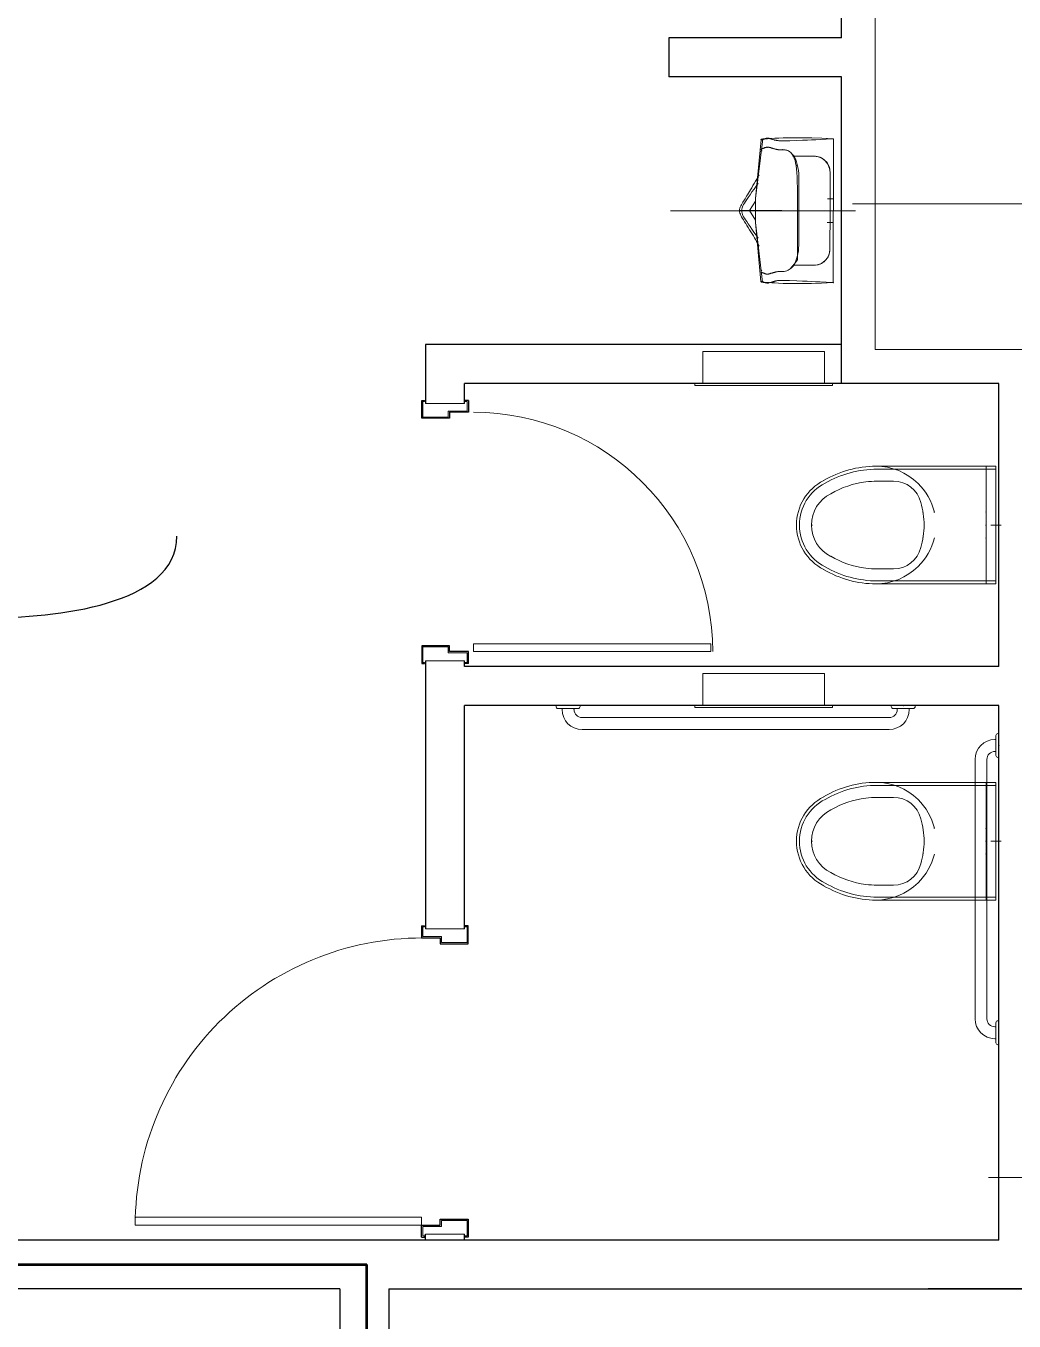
# Model space of a CAD drawing. Header units: inches. Extents: x -26500 to -19489, y -3216 to 2257.
# Drawn here: x -21936.5 to -21812.6, y 711.1 to 873.4 of the extents above; entities that cross this region are included whole.
import ezdxf

# ---------------------------------------------------------------- set-up
doc = ezdxf.new("R2010")
doc.units = ezdxf.units.IN
doc.header["$LTSCALE"] = 48
doc.header["$MEASUREMENT"] = 0
for name, color, linetype in [('A113$0$A-COLS-COLS13-14', 8, 'Continuous'), ('A113$0$A-DOOR', 8, 'Continuous'), ('A113$0$A-DOOR-FRAM', 8, 'Continuous'), ('A113$0$A-FLOR-PFIX', 8, 'Continuous'), ('A113$0$A-FLOR-SPCL', 8, 'Continuous'), ('A113$0$A-WALL-FIRE', 8, 'Continuous'), ('A113$0$A-WALL-FULL-INTR', 8, 'Continuous'), ('A113$0$Level 25', 8, 'Continuous'), ('A113$0$Level 30', 8, 'Continuous'), ('M2113$0$M-HVAC-FLEX', 8, 'Continuous'), ('XREF', 7, 'Continuous')]:
    doc.layers.add(name, color=color, linetype=linetype)

# ---------------------------------------------------------------- blocks, each defined once
blk = doc.blocks.new('A113$0$AFWALL_6')
at = {"layer": 'A113$0$A-FLOR-PFIX', "linetype": 'Continuous', "lineweight": 13}
for p, q in [((-15.02, 7.38), (-1.23, 7.38)), ((-14.88, 7), (0, 7)), ((-1.23, 3.52), (-1.23, 7.38)), ((-1.23, 7.38), (-1.23, 5.73)), ((-1.23, 7.38), (0, 7.38)), ((0, 7), (0, 7.38)), ((0, 7.38), (0, 5.92)), ((0, 7), (0, 0)), ((-14.88, 5.5), (-12.83, 5.5)), ((-1.23, 5.48), (-1.23, 5.73)), ((-1.23, 4.99), (-1.23, 5.48)), ((-1.23, 4.35), (-1.23, 4.99)), ((0, 5.64), (0, 5.92)), ((0, 5.1), (0, 5.64)), ((0, 4.4), (0, 5.1)), ((-1.23, 4.35), (-1.23, 3.07)), ((-1.23, 3.28), (-1.23, 3.52)), ((-1.23, 2.6), (-1.23, 3.28)), ((0, 4.4), (0, 3.11)), ((-9.14, 1.62), (-9.21, 1.62)), ((-7.76, 1.62), (-7.67, 1.62)), ((-7.66, 1.62), (-7.71, 1.62)), ((-7.67, 1.62), (-7.66, 1.62)), ((-1.23, 3.07), (-1.23, 2.84)), ((-1.23, 2.84), (-1.23, 2.63)), ((-1.23, 2.63), (-1.23, 2.45)), ((-1.23, 1.62), (-1.23, 2.6)), ((-1.23, 1.75), (-1.23, 2.45)), ((-1.23, 0.91), (-1.23, 1.75)), ((-1.23, 1.59), (-1.23, 1.62)), ((0, 3.11), (0, 2.92)), ((0, 2.92), (0, 2.74)), ((0, 2.74), (0, 2.59)), ((0, 1.85), (0, 2.59)), ((0, 0.96), (0, 1.85)), ((-23.12, 0), (-23.13, 0)), ((-23.05, 0), (-23.09, 0)), ((-22.99, 0), (-23.05, 0)), ((-9.05, 0), (-8.95, 0)), ((-8.94, 0), (-9, 0)), ((-8.95, 0), (-8.94, 0)), ((-1.29, 0), (-1.23, 0)), ((-1.23, 1.5), (-1.23, 1.59)), ((-1.23, 1.35), (-1.23, 1.5)), ((-1.23, 0.92), (-1.23, 1.35)), ((-1.23, 0.47), (-1.23, 0.92)), ((-1.23, 0), (-1.23, 0.91)), ((-1.23, 0), (-1.23, 0.47)), ((-1.23, -0.47), (-1.23, 0)), ((-1.23, -0.91), (-1.23, 0)), ((-0.64, 0), (0, 0)), ((0.64, 0), (-0.57, 0)), ((0, 0), (0, 0.96)), ((0, -0.96), (0, 0)), ((0, -7), (0, 0)), ((-23.09, 0), (-23.12, 0)), ((-1.23, -0.92), (-1.23, -0.47)), ((-1.23, -1.75), (-1.23, -0.91)), ((-1.23, -1.35), (-1.23, -0.92)), ((-1.23, -1.5), (-1.23, -1.35)), ((-1.23, -1.59), (-1.23, -1.5)), ((-1.23, -1.62), (-1.23, -1.59)), ((0, -1.85), (0, -0.96)), ((-9.14, -1.62), (-9.21, -1.62)), ((-1.23, -2.6), (-1.23, -1.62)), ((-1.23, -2.45), (-1.23, -1.75)), ((-1.23, -2.45), (-1.23, -2.63)), ((-1.23, -3.28), (-1.23, -2.6)), ((-1.23, -2.63), (-1.23, -2.84)), ((-1.23, -2.84), (-1.23, -3.07)), ((-1.23, -4.35), (-1.23, -3.07)), ((0, -2.59), (0, -1.85)), ((0, -2.59), (0, -2.74)), ((0, -2.74), (0, -2.92)), ((0, -2.92), (0, -3.11)), ((0, -4.4), (0, -3.11)), ((-1.23, -3.52), (-1.23, -3.28)), ((-1.23, -3.52), (-1.23, -7.38)), ((-1.23, -4.99), (-1.23, -4.35)), ((0, -5.1), (0, -4.4)), ((-14.88, -5.5), (-12.83, -5.5)), ((-1.23, -5.48), (-1.23, -4.99)), ((-1.23, -5.73), (-1.23, -5.48)), ((-1.23, -7.38), (-1.23, -5.73)), ((0, -5.64), (0, -5.1)), ((0, -5.92), (0, -5.64)), ((0, -7.38), (0, -5.92)), ((-15.02, -7.38), (-1.23, -7.38)), ((-14.88, -7), (0, -7)), ((-1.23, -7.38), (0, -7.38)), ((0, -7), (0, -7.38))]:
    blk.add_line(p, q, dxfattribs=at)
for centre, radius, start, end in [((-14.95, -5.73), 13.11, 90.3147, 120.4286), ((-14.88, -6), 13, 89.9999, 120.1594), ((-14.88, -6), 13, 90, 120.1595), ((-15.04, -0.16), 7.54, 45.5539, 89.8573), ((-18.75, 0), 6.25, 116.9802, 180), ((-18.75, 0), 5.88, 116.881, 180), ((-14.88, -6), 11.5, 97.1455, 120.3826), ((-14.88, -6), 11.5, 90, 97.1455), ((-12.81, 2), 3.5, 13.5658, 90.3559), ((-15.04, -0.16), 7.54, 13.7258, 45.5539), ((-18.75, 0), 4.38, 116.3429, 180), ((-19, 0), 10, 0, 16.3854), ((-18.75, 0), 6.25, 180, 243.0198), ((-18.75, 0), 5.88, 180, 243.119), ((-18.75, 0), 4.38, 180, 243.6571), ((-19, 0), 10, 343.6146, 0), ((-15.04, 0.17), 7.54, 314.4461, 346.2742), ((-12.81, -2), 3.5, 269.6441, 346.4342), ((-14.88, 6), 11.5, 239.6174, 262.8545), ((-14.95, 5.73), 13.11, 239.5714, 269.6853), ((-14.88, 6), 13, 239.8405, 270), ((-14.88, 6), 13, 239.8406, 270.0001), ((-14.88, 6), 11.5, 262.8545, 270), ((-15.04, 0.17), 7.54, 270.1427, 314.4461)]:
    blk.add_arc(centre, radius, start, end, dxfattribs=at)
for p in [(-1.23, 1.62), (-1.23, 0), (0, 0), (-1.23, -1.62)]:
    blk.add_point(p, dxfattribs=at)
blk = doc.blocks.new('A113$0$WASHBR_2')
at = {"layer": 'A113$0$A-FLOR-PFIX', "linetype": 'Continuous', "lineweight": 13}
for p, q in [((-8.85, 9.04), (-9.75, 1.56)), ((-9.06, 8.94), (-9.75, 1.56)), ((-9.08, 8.96), (-9.06, 8.97)), ((-9.08, 8.95), (-9.08, 8.96)), ((-9.07, 8.95), (-9.08, 8.95)), ((-9.06, 8.94), (-9.07, 8.95)), ((-9.06, 8.97), (-9.05, 8.98)), ((-9.04, 8.94), (-9.06, 8.94)), ((-9.05, 8.98), (-9.02, 9)), ((-9.02, 8.94), (-9.04, 8.94)), ((-9.02, 9), (-8.99, 9.01)), ((-8.99, 8.94), (-9.02, 8.94)), ((-8.99, 9.01), (-8.95, 9.02)), ((-8.96, 8.94), (-8.99, 8.94)), ((-8.93, 8.95), (-8.96, 8.94)), ((-8.95, 9.02), (-8.9, 9.03)), ((-8.89, 8.95), (-8.93, 8.95)), ((-8.9, 9.03), (-8.85, 9.04)), ((-8.86, 8.96), (-8.89, 8.95)), ((-8.82, 8.97), (-8.86, 8.96)), ((-8.85, 9.04), (-8.78, 9.04)), ((-8.79, 8.98), (-8.82, 8.97)), ((-8.75, 9), (-8.79, 8.98)), ((-8.78, 9.04), (-8.7, 9.05)), ((-8.71, 9.01), (-8.75, 9)), ((-8.67, 9.03), (-8.71, 9.01)), ((-8.7, 9.05), (-8.59, 9.06)), ((-8.63, 9.04), (-8.67, 9.03)), ((-8.59, 9.06), (-8.63, 9.04)), ((-8.55, 9.07), (-8.59, 9.06)), ((-8.59, 9.06), (-8.45, 9.06)), ((-8.51, 9.09), (-8.55, 9.07)), ((-8.47, 9.1), (-8.51, 9.09)), ((-8.42, 9.11), (-8.47, 9.1)), ((-8.45, 9.06), (-8.26, 9.07)), ((-8.38, 9.12), (-8.42, 9.11)), ((-8.33, 9.13), (-8.38, 9.12)), ((-8.29, 9.14), (-8.33, 9.13)), ((-8.24, 9.14), (-8.29, 9.14)), ((-8.26, 9.07), (-8.02, 9.08)), ((-8.19, 9.14), (-8.24, 9.14)), ((-8.15, 9.13), (-8.19, 9.14)), ((-8.1, 9.12), (-8.15, 9.13)), ((-8.05, 9.11), (-8.1, 9.12)), ((-8, 9.1), (-8.05, 9.11)), ((-8.02, 9.08), (-7.71, 9.1)), ((-7.95, 9.09), (-8, 9.1)), ((-7.9, 9.07), (-7.95, 9.09)), ((-7.85, 9.06), (-7.9, 9.07)), ((-7.8, 9.04), (-7.85, 9.06)), ((-7.75, 9.03), (-7.8, 9.04)), ((-7.69, 9.01), (-7.75, 9.03)), ((-7.71, 9.1), (-7.32, 9.12)), ((-7.64, 8.99), (-7.69, 9.01)), ((-7.58, 8.98), (-7.64, 8.99)), ((-7.53, 8.96), (-7.58, 8.98)), ((-7.47, 8.95), (-7.53, 8.96)), ((-7.41, 8.93), (-7.47, 8.95)), ((-7.36, 8.91), (-7.41, 8.93)), ((-7.3, 8.9), (-7.36, 8.91)), ((-7.32, 9.12), (-6.84, 9.14)), ((-7.24, 8.88), (-7.3, 8.9)), ((-7.18, 8.87), (-7.24, 8.88)), ((-7.11, 8.86), (-7.18, 8.87)), ((-7.04, 8.84), (-7.11, 8.86)), ((-6.97, 8.84), (-7.04, 8.84)), ((-6.9, 8.83), (-6.97, 8.84)), ((-6.81, 8.82), (-6.9, 8.83)), ((-6.84, 9.14), (-6.27, 9.17)), ((-6.72, 8.81), (-6.81, 8.82)), ((-6.61, 8.81), (-6.72, 8.81)), ((-6.47, 8.81), (-6.61, 8.81)), ((-6.29, 8.81), (-6.47, 8.81)), ((-6.07, 8.81), (-6.29, 8.81)), ((-6.27, 9.17), (-5.58, 9.19)), ((-5.79, 8.8), (-6.07, 8.81)), ((-5.46, 8.8), (-5.79, 8.8)), ((-5.58, 9.19), (-4.77, 9.2)), ((-4.55, 8.84), (-5.46, 8.8)), ((-4.77, 9.2), (-3.82, 9.2)), ((-3.84, 8.88), (-4.55, 8.84)), ((-3.25, 8.9), (-3.84, 8.88)), ((-3.82, 9.2), (-2.71, 9.18)), ((-2.72, 8.93), (-3.25, 8.9)), ((-2.2, 8.95), (-2.72, 8.93)), ((-2.71, 9.18), (-1.44, 9.13)), ((-1.61, 8.97), (-2.2, 8.95)), ((-0.89, 9.01), (-1.61, 8.97)), ((-1.44, 9.13), (0.01, 9.05)), ((0.01, 9.05), (-0.89, 9.01)), ((0.01, 9.05), (-0.01, -8.95)), ((0.01, 9.05), (0.01, 3.8)), ((-9.02, 7.76), (-9.01, 7.78)), ((-9.02, 7.72), (-9.02, 7.76)), ((-9.01, 7.67), (-9.02, 7.72)), ((-9.01, 7.78), (-8.99, 7.8)), ((-8.99, 7.61), (-9.01, 7.67)), ((-8.99, 7.8), (-8.96, 7.81)), ((-8.95, 7.52), (-8.99, 7.61)), ((-8.96, 7.81), (-8.93, 7.82)), ((-8.93, 7.82), (-8.9, 7.83)), ((-8.9, 7.83), (-8.86, 7.84)), ((-8.86, 7.84), (-8.82, 7.85)), ((-8.82, 7.85), (-8.79, 7.86)), ((-8.79, 7.86), (-8.75, 7.87)), ((-8.75, 7.87), (-8.71, 7.89)), ((-8.71, 7.89), (-8.67, 7.9)), ((-8.67, 7.9), (-8.63, 7.92)), ((-8.63, 7.92), (-8.59, 7.93)), ((-8.59, 7.93), (-8.55, 7.95)), ((-8.55, 7.95), (-8.51, 7.96)), ((-8.51, 7.96), (-8.47, 7.98)), ((-8.47, 7.98), (-8.42, 7.99)), ((-8.42, 7.99), (-8.38, 8)), ((-8.38, 8), (-8.33, 8.01)), ((-8.33, 8.01), (-8.29, 8.01)), ((-8.29, 8.01), (-8.24, 8.01)), ((-8.24, 8.01), (-8.2, 8.01)), ((-8.2, 8.01), (-8.15, 8.01)), ((-8.15, 8.01), (-8.1, 8)), ((-8.1, 8), (-8.05, 7.99)), ((-8.05, 7.99), (-8, 7.98)), ((-8, 7.98), (-7.95, 7.96)), ((-7.95, 7.96), (-7.9, 7.95)), ((-7.9, 7.95), (-7.85, 7.93)), ((-7.85, 7.93), (-7.8, 7.92)), ((-7.8, 7.92), (-7.75, 7.9)), ((-7.75, 7.9), (-7.69, 7.88)), ((-7.69, 7.88), (-7.64, 7.87)), ((-7.64, 7.87), (-7.58, 7.85)), ((-7.58, 7.85), (-7.53, 7.84)), ((-7.53, 7.84), (-7.47, 7.82)), ((-7.47, 7.82), (-7.42, 7.81)), ((-7.42, 7.81), (-7.36, 7.79)), ((-7.36, 7.79), (-7.3, 7.78)), ((-7.3, 7.78), (-7.24, 7.76)), ((-7.24, 7.76), (-7.18, 7.75)), ((-7.18, 7.75), (-7.12, 7.73)), ((-7.12, 7.73), (-7.06, 7.72)), ((-7.06, 7.72), (-7, 7.71)), ((-7, 7.71), (-6.94, 7.7)), ((-6.94, 7.7), (-6.88, 7.69)), ((-6.88, 7.69), (-6.81, 7.69)), ((-6.81, 7.69), (-6.75, 7.69)), ((-6.75, 7.69), (-6.68, 7.68)), ((-6.68, 7.68), (-6.61, 7.68)), ((-6.61, 7.68), (-6.53, 7.68)), ((-6.53, 7.68), (-6.45, 7.68)), ((-6.45, 7.68), (-6.36, 7.68)), ((-6.36, 7.68), (-6.26, 7.68)), ((-6.26, 7.68), (-6.16, 7.68)), ((-6.16, 7.68), (-6.05, 7.67)), ((-6.05, 7.67), (-5.94, 7.65)), ((-5.94, 7.65), (-5.82, 7.62)), ((-5.82, 7.62), (-5.7, 7.58)), ((-5.7, 7.58), (-5.58, 7.52)), ((-5.58, 7.52), (-5.46, 7.44)), ((-5.46, 7.44), (-5.34, 7.33)), ((-5.34, 7.33), (-5.22, 7.2)), ((-5.28, 7.27), (-4.91, 6.89)), ((-5.22, 7.2), (-5.11, 7.04)), ((-2.42, 6.89), (-5.12, 6.91)), ((-5.11, 7.04), (-5, 6.85)), ((-5, 6.85), (-4.9, 6.62)), ((-4.99, 6.89), (-2.42, 6.89)), ((-4.9, 6.62), (-4.8, 6.36)), ((-1.89, 6.82), (-2.42, 6.89)), ((-1.42, 6.63), (-1.89, 6.82)), ((-1, 6.31), (-1.42, 6.63)), ((-4.8, 6.36), (-4.72, 6.05)), ((-4.72, 6.05), (-4.65, 5.69)), ((-4.65, 5.69), (-4.6, 5.28)), ((-4.6, 5.28), (-4.56, 4.82)), ((-1, 6.31), (-1, 6.31)), ((-0.68, 5.9), (-1, 6.31)), ((-0.46, 5.34), (-0.68, 5.9)), ((-0.41, 4.89), (-0.46, 5.34)), ((-0.41, 0.05), (-0.41, 4.89)), ((-0.41, 4.89), (-0.41, 0.05)), ((-10.07, 3.19), (-9.91, 3.46)), ((-9.91, 3.46), (-9.75, 3.74)), ((-9.75, 3.74), (-9.59, 4.02)), ((-9.67, 3.13), (-9.42, 3.49)), ((-9.59, 4.02), (-9.44, 4.3)), ((-9.44, 4.3), (-9.3, 4.56)), ((-4.56, 4.82), (-4.53, 4.27)), ((-4.53, 4.27), (-4.51, 3.65)), ((-4.51, 3.65), (-4.5, 2.92)), ((-4.33, 3.99), (-4.34, -3.88)), ((0.01, 3.8), (0.01, 3.78)), ((0.01, 3.78), (0.01, 3.75)), ((0.01, 3.75), (0.01, 3.7)), ((0.01, 3.7), (0.01, 3.61)), ((0.01, 3.61), (0.01, 3.54)), ((0.01, 3.54), (0.01, 3.42)), ((0.01, 3.42), (0.01, 3.3)), ((0.01, 3.3), (0.01, 3.16)), ((-11.06, 1.55), (-10.96, 1.71)), ((-10.96, 1.71), (-10.86, 1.87)), ((-10.86, 1.87), (-10.75, 2.05)), ((-10.85, 1.44), (-10.66, 1.72)), ((-10.75, 2.05), (-10.63, 2.24)), ((-10.66, 1.72), (-10.43, 2.05)), ((-10.63, 2.24), (-10.51, 2.45)), ((-10.51, 2.45), (-10.37, 2.68)), ((-10.43, 2.05), (-10.19, 2.4)), ((-10.37, 2.68), (-10.22, 2.92)), ((-10.22, 2.92), (-10.07, 3.19)), ((-10.19, 2.4), (-9.93, 2.76)), ((-9.93, 2.76), (-9.67, 3.13)), ((-4.5, 2.92), (-4.5, 2.09)), ((-4.5, 2.09), (-4.5, 1.14)), ((0.01, 3.16), (0.01, 2.98)), ((0.01, 2.98), (0.01, 2.78)), ((0.01, 2.78), (0.01, 2.57)), ((0.01, 2.57), (0.01, 2.29)), ((0.01, 2.29), (0.01, 2.1)), ((0.01, 2.1), (0.01, 1.79)), ((0.01, 1.79), (0.01, 1.55)), ((-11.75, 0.06), (-11.74, 0.21)), ((-11.75, 0.06), (-11.5, 0.06)), ((-11.74, -0.09), (-11.75, 0.06)), ((-11.74, 0.21), (-11.7, 0.36)), ((-11.7, 0.36), (-11.66, 0.51)), ((-11.66, 0.51), (-11.59, 0.66)), ((-11.59, 0.66), (-11.52, 0.8)), ((-11.52, 0.8), (-11.43, 0.95)), ((-11.5, 0.06), (-11.47, 0.23)), ((-11.5, 0.06), (-11.47, -0.11)), ((-11.5, 0.06), (-11.07, 0.06)), ((-11.47, 0.23), (-11.44, 0.39)), ((-11.44, 0.39), (-11.4, 0.53)), ((-11.43, 0.95), (-11.34, 1.1)), ((-11.4, 0.53), (-11.33, 0.67)), ((-11.34, 1.1), (-11.25, 1.25)), ((-11.33, 0.67), (-11.25, 0.83)), ((-11.25, 1.25), (-11.15, 1.4)), ((-11.25, 0.83), (-11.15, 1)), ((-11.15, 1.4), (-11.06, 1.55)), ((-11.15, 1), (-11.02, 1.2)), ((-11.07, 0.06), (-10.47, 0.06)), ((-11.02, 1.2), (-10.85, 1.44)), ((-9.75, 1.25), (-10.5, 0.06)), ((-10.3, 0.06), (-10.5, 0.06)), ((-10.5, 0.06), (-9.75, -1.13)), ((-10.47, 0.06), (-9.75, 0.06)), ((-10.22, 0.06), (-10.3, 0.06)), ((-10.14, 0.06), (-10.22, 0.06)), ((-10.06, 0.06), (-10.14, 0.06)), ((-9.97, 0.06), (-10.06, 0.06)), ((-9.88, 0.06), (-9.97, 0.06)), ((-9.78, 0.06), (-9.88, 0.06)), ((-9.69, 0.06), (-9.78, 0.06)), ((-9.75, -1.44), (-9.75, 1.56)), ((-9.58, 0.06), (-9.69, 0.06)), ((-9.47, 0.06), (-9.58, 0.06)), ((-9.35, 0.06), (-9.47, 0.06)), ((-9.22, 0.06), (-9.35, 0.06)), ((-9.07, 0.06), (-9.22, 0.06)), ((-8.9, 0.06), (-9.07, 0.06)), ((-8.7, 0.06), (-8.9, 0.06)), ((-8.47, 0.06), (-8.7, 0.06)), ((-8.21, 0.06), (-8.47, 0.06)), ((-7.91, 0.06), (-8.21, 0.06)), ((-7.57, 0.06), (-7.91, 0.06)), ((-7.21, 0.06), (-7.57, 0.06)), ((-6.83, 0.06), (-7.21, 0.06)), ((-6.43, 0.06), (-6.83, 0.06)), ((-6.02, 0.05), (-6.43, 0.06)), ((-5.6, 0.05), (-6.02, 0.05)), ((-5.19, 0.05), (-5.6, 0.05)), ((-4.79, 0.05), (-5.19, 0.05)), ((-4.4, 0.05), (-4.79, 0.05)), ((-4.5, 1.14), (-4.5, 0.05)), ((-4.5, -3.03), (-4.5, 0.05)), ((-4.02, 0.05), (-4.4, 0.05)), ((-4.34, 0.05), (-3.35, 0.05)), ((-3.65, 0.05), (-4.02, 0.05)), ((-3.31, 0.05), (-3.65, 0.05)), ((-3.35, 0.05), (-2.59, 0.05)), ((-3, 0.05), (-3.31, 0.05)), ((-2.7, 0.05), (-3, 0.05)), ((-2.45, 0.05), (-2.7, 0.05)), ((-2.59, 0.05), (-2.01, 0.05)), ((-2.22, 0.05), (-2.45, 0.05)), ((-2.02, 0.05), (-2.22, 0.05)), ((-1.85, 0.05), (-2.02, 0.05)), ((-2.01, 0.05), (-1.6, 0.05)), ((-1.7, 0.05), (-1.85, 0.05)), ((-1.56, 0.05), (-1.7, 0.05)), ((-1.6, 0.05), (-1.32, 0.05)), ((-1.44, 0.05), (-1.56, 0.05)), ((-1.34, 0.05), (-1.44, 0.05)), ((-1.24, 0.05), (-1.34, 0.05)), ((-1.32, 0.05), (-1.14, 0.05)), ((-1.14, 0.05), (-1.24, 0.05)), ((-1.14, 0.05), (-1.02, 0.05)), ((-1.05, 0.05), (-1.14, 0.05)), ((-0.95, 0.05), (-1.05, 0.05)), ((-1.02, 0.05), (-0.93, 0.05)), ((-0.85, 0.05), (-0.95, 0.05)), ((-0.93, 0.05), (-0.86, 0.05)), ((-0.86, 0.05), (-0.78, 0.05)), ((-0.75, 0.05), (-0.85, 0.05)), ((-0.78, 0.05), (-0.71, 0.05)), ((-0.64, 0.05), (-0.75, 0.05)), ((0.01, 1.55), (-0.74, 1.55)), ((-0.71, 0.05), (-0.64, 0.05)), ((-0.64, 0.05), (-0.58, 0.05)), ((-0.53, 0.05), (-0.64, 0.05)), ((-0.58, 0.05), (-0.52, 0.05)), ((-0.41, 0.05), (-0.53, 0.05)), ((-0.52, 0.05), (-0.46, 0.05)), ((-0.46, 0.05), (-0.41, 0.05)), ((-0.42, -4.79), (-0.41, 0.05)), ((-0.41, 0.05), (-0.42, -4.79)), ((-0.41, 0.05), (-0.39, 0.05)), ((-0.36, 0.05), (-0.41, 0.05)), ((-0.39, 0.05), (-0.37, 0.05)), ((-0.37, 0.05), (-0.35, 0.05)), ((-0.34, 0.05), (-0.36, 0.05)), ((-0.35, 0.05), (-0.34, 0.05)), ((-0.34, 0.05), (-0.34, 0.05)), ((0.01, 1.55), (0, -1.45)), ((0.01, 1.55), (0.01, 1.55)), ((-11.7, -0.24), (-11.74, -0.09)), ((-11.65, -0.4), (-11.7, -0.24)), ((-11.58, -0.56), (-11.65, -0.4)), ((-11.49, -0.73), (-11.58, -0.56)), ((-11.38, -0.92), (-11.49, -0.73)), ((-11.47, -0.11), (-11.44, -0.27)), ((-11.44, -0.27), (-11.4, -0.41)), ((-11.4, -0.41), (-11.34, -0.55)), ((-11.26, -1.11), (-11.38, -0.92)), ((-11.34, -0.55), (-11.25, -0.71)), ((-11.12, -1.33), (-11.26, -1.11)), ((-11.25, -0.71), (-11.15, -0.88)), ((-11.15, -0.88), (-11.02, -1.08)), ((-10.98, -1.56), (-11.12, -1.33)), ((-11.02, -1.08), (-10.85, -1.32)), ((-10.83, -1.81), (-10.98, -1.56)), ((-10.85, -1.32), (-10.66, -1.61)), ((-10.66, -1.61), (-10.43, -1.93)), ((-9.09, -8.83), (-9.75, -1.44)), ((-8.86, -8.92), (-9.75, -1.44)), ((0, -1.45), (-0.75, -1.45)), ((0, -1.7), (0, -1.45)), ((0, -1.45), (0, -1.45)), ((-10.66, -2.06), (-10.83, -1.81)), ((-10.5, -2.33), (-10.66, -2.06)), ((-10.34, -2.59), (-10.5, -2.33)), ((-10.43, -1.93), (-10.19, -2.28)), ((-10.18, -2.85), (-10.34, -2.59)), ((-10.19, -2.28), (-9.94, -2.65)), ((-10.02, -3.11), (-10.18, -2.85)), ((-9.88, -3.35), (-10.02, -3.11)), ((-9.94, -2.65), (-9.68, -3.02)), ((-9.68, -3.02), (-9.43, -3.38)), ((-4.5, -6.11), (-4.5, -3.03)), ((0, -2), (0, -1.7)), ((0, -2.19), (0, -2)), ((0, -2.47), (0, -2.19)), ((0, -2.69), (0, -2.47)), ((0, -2.88), (0, -2.69)), ((0, -3.06), (0, -2.88)), ((0, -3.2), (0, -3.06)), ((0, -3.33), (0, -3.2)), ((-9.74, -3.58), (-9.88, -3.35)), ((-9.62, -3.8), (-9.74, -3.58)), ((-9.5, -4), (-9.62, -3.8)), ((-9.4, -4.2), (-9.5, -4)), ((-9.3, -4.38), (-9.4, -4.2)), ((-0.42, -4.79), (-0.47, -5.24)), ((-0.01, -8.95), (0, -3.7)), ((0, -3.44), (0, -3.33)), ((0, -3.51), (0, -3.44)), ((0, -3.6), (0, -3.51)), ((0, -3.65), (0, -3.6)), ((0, -3.69), (0, -3.65)), ((0, -3.7), (0, -3.69)), ((-4.85, -6.6), (-4.5, -6.11)), ((-1.01, -6.21), (-1.43, -6.53)), ((-0.7, -5.81), (-1.01, -6.21)), ((-1.01, -6.21), (-1.01, -6.21)), ((-0.47, -5.24), (-0.7, -5.81)), ((-9.03, -7.56), (-9.04, -7.61)), ((-9.04, -7.61), (-9.04, -7.65)), ((-9.04, -7.65), (-9.03, -7.67)), ((-9, -7.49), (-9.03, -7.56)), ((-9.03, -7.67), (-9.01, -7.69)), ((-9.01, -7.69), (-8.98, -7.7)), ((-8.96, -7.41), (-9, -7.49)), ((-8.98, -7.7), (-8.95, -7.71)), ((-8.95, -7.71), (-8.91, -7.71)), ((-8.91, -7.71), (-8.88, -7.72)), ((-8.88, -7.72), (-8.84, -7.73)), ((-8.84, -7.73), (-8.8, -7.75)), ((-8.8, -7.75), (-8.76, -7.76)), ((-8.76, -7.76), (-8.73, -7.77)), ((-8.73, -7.77), (-8.69, -7.79)), ((-8.69, -7.79), (-8.65, -7.8)), ((-8.65, -7.8), (-8.61, -7.82)), ((-8.61, -7.82), (-8.57, -7.83)), ((-8.57, -7.83), (-8.53, -7.85)), ((-8.53, -7.85), (-8.48, -7.86)), ((-8.48, -7.86), (-8.44, -7.88)), ((-8.44, -7.88), (-8.4, -7.89)), ((-8.4, -7.89), (-8.35, -7.89)), ((-8.35, -7.89), (-8.31, -7.9)), ((-8.31, -7.9), (-8.26, -7.9)), ((-8.26, -7.9), (-8.21, -7.9)), ((-8.21, -7.9), (-8.17, -7.89)), ((-8.17, -7.89), (-8.12, -7.89)), ((-8.12, -7.89), (-8.07, -7.88)), ((-8.07, -7.88), (-8.02, -7.86)), ((-8.02, -7.86), (-7.97, -7.85)), ((-7.97, -7.85), (-7.92, -7.84)), ((-7.92, -7.84), (-7.87, -7.82)), ((-7.87, -7.82), (-7.82, -7.8)), ((-7.82, -7.8), (-7.76, -7.79)), ((-7.76, -7.79), (-7.71, -7.77)), ((-7.71, -7.77), (-7.66, -7.76)), ((-7.66, -7.76), (-7.6, -7.74)), ((-7.6, -7.74), (-7.54, -7.73)), ((-7.54, -7.73), (-7.49, -7.71)), ((-7.49, -7.71), (-7.43, -7.69)), ((-7.43, -7.69), (-7.37, -7.68)), ((-7.37, -7.68), (-7.32, -7.66)), ((-7.32, -7.66), (-7.26, -7.65)), ((-7.26, -7.65), (-7.2, -7.63)), ((-7.2, -7.63), (-7.14, -7.62)), ((-7.14, -7.62), (-7.08, -7.61)), ((-7.08, -7.61), (-7.02, -7.6)), ((-7.02, -7.6), (-6.95, -7.59)), ((-6.95, -7.59), (-6.89, -7.58)), ((-6.89, -7.58), (-6.83, -7.58)), ((-6.83, -7.58), (-6.76, -7.57)), ((-6.76, -7.57), (-6.68, -7.57)), ((-6.68, -7.57), (-6.6, -7.57)), ((-6.6, -7.57), (-6.51, -7.57)), ((-6.51, -7.57), (-6.41, -7.57)), ((-6.41, -7.57), (-6.29, -7.57)), ((-6.29, -7.57), (-6.16, -7.57)), ((-6.16, -7.57), (-6.01, -7.55)), ((-6.01, -7.55), (-5.84, -7.49)), ((-5.84, -7.49), (-5.64, -7.39)), ((-5.64, -7.39), (-5.41, -7.22)), ((-5.41, -7.22), (-5.15, -6.96)), ((-5.3, -7.16), (-4.92, -6.79)), ((-5.15, -6.96), (-4.85, -6.6)), ((-2.43, -6.79), (-5.13, -6.8)), ((-5, -6.79), (-2.44, -6.79)), ((-1.9, -6.72), (-2.43, -6.79)), ((-1.43, -6.53), (-1.9, -6.72)), ((-9.09, -8.83), (-9.1, -8.84)), ((-9.1, -8.84), (-9.09, -8.85)), ((-9.08, -8.83), (-9.09, -8.83)), ((-9.09, -8.85), (-9.08, -8.86)), ((-9.06, -8.82), (-9.08, -8.83)), ((-9.08, -8.86), (-9.07, -8.87)), ((-9.07, -8.87), (-9.04, -8.88)), ((-9.04, -8.82), (-9.06, -8.82)), ((-9.01, -8.82), (-9.04, -8.82)), ((-9.04, -8.88), (-9.01, -8.89)), ((-8.98, -8.83), (-9.01, -8.82)), ((-9.01, -8.89), (-8.97, -8.9)), ((-8.95, -8.83), (-8.98, -8.83)), ((-8.97, -8.9), (-8.92, -8.91)), ((-8.91, -8.84), (-8.95, -8.83)), ((-8.92, -8.91), (-8.86, -8.92)), ((-8.88, -8.85), (-8.91, -8.84)), ((-8.84, -8.86), (-8.88, -8.85)), ((-8.86, -8.92), (-8.8, -8.93)), ((-8.81, -8.87), (-8.84, -8.86)), ((-8.77, -8.88), (-8.81, -8.87)), ((-8.8, -8.93), (-8.72, -8.94)), ((-8.73, -8.9), (-8.77, -8.88)), ((-8.69, -8.91), (-8.73, -8.9)), ((-8.72, -8.94), (-8.61, -8.94)), ((-8.65, -8.93), (-8.69, -8.91)), ((-8.61, -8.94), (-8.65, -8.93)), ((-8.57, -8.96), (-8.61, -8.94)), ((-8.61, -8.94), (-8.47, -8.95)), ((-8.53, -8.97), (-8.57, -8.96)), ((-8.48, -8.99), (-8.53, -8.97)), ((-8.44, -9), (-8.48, -8.99)), ((-8.47, -8.95), (-8.28, -8.96)), ((-8.4, -9.01), (-8.44, -9)), ((-8.35, -9.02), (-8.4, -9.01)), ((-8.31, -9.02), (-8.35, -9.02)), ((-8.26, -9.03), (-8.31, -9.02)), ((-8.28, -8.96), (-8.04, -8.97)), ((-8.21, -9.02), (-8.26, -9.03)), ((-8.17, -9.02), (-8.21, -9.02)), ((-8.12, -9.01), (-8.17, -9.02)), ((-8.07, -9), (-8.12, -9.01)), ((-8.02, -8.99), (-8.07, -9)), ((-8.04, -8.97), (-7.72, -8.99)), ((-7.97, -8.97), (-8.02, -8.99)), ((-7.92, -8.96), (-7.97, -8.97)), ((-7.87, -8.94), (-7.92, -8.96)), ((-7.82, -8.93), (-7.87, -8.94)), ((-7.76, -8.91), (-7.82, -8.93)), ((-7.71, -8.9), (-7.76, -8.91)), ((-7.72, -8.99), (-7.34, -9.01)), ((-7.66, -8.88), (-7.71, -8.9)), ((-7.6, -8.87), (-7.66, -8.88)), ((-7.55, -8.85), (-7.6, -8.87)), ((-7.49, -8.83), (-7.55, -8.85)), ((-7.43, -8.82), (-7.49, -8.83)), ((-7.37, -8.8), (-7.43, -8.82)), ((-7.32, -8.79), (-7.37, -8.8)), ((-7.34, -9.01), (-6.86, -9.03)), ((-7.26, -8.77), (-7.32, -8.79)), ((-7.19, -8.76), (-7.26, -8.77)), ((-7.13, -8.75), (-7.19, -8.76)), ((-7.06, -8.73), (-7.13, -8.75)), ((-6.99, -8.72), (-7.06, -8.73)), ((-6.91, -8.72), (-6.99, -8.72)), ((-6.83, -8.71), (-6.91, -8.72)), ((-6.86, -9.03), (-6.29, -9.06)), ((-6.74, -8.7), (-6.83, -8.71)), ((-6.62, -8.7), (-6.74, -8.7)), ((-6.48, -8.7), (-6.62, -8.7)), ((-6.31, -8.7), (-6.48, -8.7)), ((-6.08, -8.7), (-6.31, -8.7)), ((-6.29, -9.06), (-5.6, -9.08)), ((-5.81, -8.7), (-6.08, -8.7)), ((-5.48, -8.7), (-5.81, -8.7)), ((-5.6, -9.08), (-4.79, -9.09)), ((-4.57, -8.74), (-5.48, -8.7)), ((-4.79, -9.09), (-3.84, -9.09)), ((-3.85, -8.77), (-4.57, -8.74)), ((-3.27, -8.8), (-3.85, -8.77)), ((-3.84, -9.09), (-2.73, -9.07)), ((-2.74, -8.82), (-3.27, -8.8)), ((-2.22, -8.85), (-2.74, -8.82)), ((-2.73, -9.07), (-1.46, -9.03)), ((-1.63, -8.88), (-2.22, -8.85)), ((-0.91, -8.91), (-1.63, -8.88)), ((-1.46, -9.03), (-0.01, -8.95)), ((-0.01, -8.95), (-0.91, -8.91))]:
    blk.add_line(p, q, dxfattribs=at)
for centre, radius, start, end in [((-10.14, 4.34), 5.82, 356.4812, 25.9463), ((-2.41, 4.89), 2, 45.1315, 90.3227), ((-2.41, 4.89), 2, 359.9402, 45.1315), ((-10.15, -4.23), 5.82, 333.9341, 3.3992), ((-2.42, -4.79), 2, 314.749, 359.9402), ((-2.42, -4.79), 2, 269.5577, 314.749)]:
    blk.add_arc(centre, radius, start, end, dxfattribs=at)
for p in [(0.01, 9.05), (-8.99, 7.61), (-8.9, 7.83), (-8.59, 7.93), (-8.24, 8.01), (-7.85, 7.93), (-7.42, 7.81), (-6.94, 7.7), (-6.36, 7.68), (-5.46, 7.44), (-4.65, 5.69), (-10.85, 1.44), (-0.01, -8.95)]:
    blk.add_point(p, dxfattribs=at)
blk = doc.blocks.new('*U744')
at = {"layer": 'A113$0$A-FLOR-SPCL', "linetype": 'Continuous', "lineweight": 13}
for p, q in [((-7.63, -0.5), (-7.62, 3.5)), ((-7.62, 3.5), (7.63, 3.5)), ((7.63, -0.5), (7.63, 3.5)), ((-8.63, -0.5), (8.63, -0.5)), ((-8.63, -0.75), (-8.63, -0.5)), ((-8.63, -0.75), (8.63, -0.75)), ((8.63, -0.75), (8.63, -0.5))]:
    blk.add_line(p, q, dxfattribs=at)
blk = doc.blocks.new('A113$0$GBPL02_5')
at = {"layer": 'A113$0$Level 30', "linetype": 'Continuous', "lineweight": 0}
for p, q in [((-1.5, -0.13), (-1.5, 0)), ((1.5, -0.13), (1.5, 0)), ((-43.51, -0.13), (-43.51, 0)), ((-43.25, -0.38), (-40.75, -0.38)), ((-42.75, -0.5), (-42.75, -0.38)), ((-41.26, -0.5), (-41.25, -0.38)), ((-40.5, -0.13), (-40.5, 0)), ((-1.75, -1.5), (-40.25, -1.5)), ((1.25, -0.38), (-1.25, -0.38)), ((-0.75, -0.5), (-0.75, -0.37)), ((0.75, -0.5), (0.75, -0.38)), ((-1.75, -3), (-40.25, -3))]:
    blk.add_line(p, q, dxfattribs=at)
at = {"layer": 'A113$0$Level 30', "linetype": 'Continuous', "lineweight": 0, "extrusion": (0, 0, -1)}
for centre, radius, start, end in [((43.26, -0.12), 0.25, 270, 360), ((1.75, -0.5), 1, 180, 270), ((1.75, -0.5), 2.5, 180, 270), ((1.25, -0.12), 0.25, 270, 360)]:
    blk.add_arc(centre, radius, start, end, dxfattribs=at)
at = {"layer": 'A113$0$Level 30', "linetype": 'Continuous', "lineweight": 0}
for centre, radius, start, end in [((-40.25, -0.5), 2.5, 180, 270), ((-40.25, -0.5), 1, 180, 270), ((-40.75, -0.12), 0.25, 270, 0), ((1.25, -0.12), 0.25, 270, 0)]:
    blk.add_arc(centre, radius, start, end, dxfattribs=at)
blk.add_point((0, 0), dxfattribs=at)
blk = doc.blocks.new('A113$0$GBPL01_3')
at = {"layer": 'A113$0$A-FLOR-SPCL', "linetype": 'Continuous', "lineweight": 0}
for p, q in [((-0.5, 0.75), (-0.38, 0.75)), ((-0.38, 1.25), (-0.38, -1.25)), ((-0.12, 1.5), (0, 1.5)), ((-0.5, -0.75), (-0.38, -0.75)), ((-0.12, -1.5), (0, -1.5)), ((-3, -1.75), (-3, -34.25)), ((-1.5, -1.75), (-1.5, -34.25)), ((-0.5, -35.25), (-0.38, -35.25)), ((-0.38, -37.25), (-0.38, -34.75)), ((-0.12, -34.5), (0, -34.5)), ((-0.5, -36.75), (-0.38, -36.75)), ((-0.13, -37.5), (0, -37.5))]:
    blk.add_line(p, q, dxfattribs=at)
for centre, radius, start, end in [((-0.5, -1.75), 2.5, 90, 180), ((-0.5, -1.75), 1, 90, 180), ((-0.13, -1.25), 0.25, 180, 270), ((-0.13, -37.25), 0.25, 180, 270)]:
    blk.add_arc(centre, radius, start, end, dxfattribs=at)
at = {"layer": 'A113$0$A-FLOR-SPCL', "linetype": 'Continuous', "lineweight": 0, "extrusion": (0, 0, -1)}
for centre, radius, start, end in [((0.13, 1.25), 0.25, 360, 90), ((0.5, -34.25), 2.5, 270, 360), ((0.5, -34.25), 1, 270, 360), ((0.13, -34.75), 0.25, 360, 90)]:
    blk.add_arc(centre, radius, start, end, dxfattribs=at)
at = {"layer": 'A113$0$A-FLOR-SPCL', "linetype": 'Continuous', "lineweight": 0}
blk.add_point((0, 0), dxfattribs=at)
blk = doc.blocks.new('A113$0$GBPL02_7')
at = {"layer": 'A113$0$A-FLOR-SPCL', "linetype": 'Continuous', "lineweight": 0}
for p, q in [((-1.5, -0.13), (-1.5, 0)), ((1.5, -0.13), (1.5, 0)), ((-43.51, -0.13), (-43.51, 0)), ((-43.25, -0.38), (-40.75, -0.38)), ((-42.75, -0.5), (-42.75, -0.38)), ((-41.26, -0.5), (-41.25, -0.38)), ((-40.5, -0.13), (-40.5, 0)), ((-1.75, -1.5), (-40.25, -1.5)), ((1.25, -0.38), (-1.25, -0.38)), ((-0.75, -0.5), (-0.75, -0.37)), ((0.75, -0.5), (0.75, -0.38)), ((-1.75, -3), (-40.25, -3))]:
    blk.add_line(p, q, dxfattribs=at)
at = {"layer": 'A113$0$A-FLOR-SPCL', "linetype": 'Continuous', "lineweight": 0, "extrusion": (0, 0, -1)}
for centre, radius, start, end in [((43.26, -0.12), 0.25, 270, 360), ((1.75, -0.5), 1, 180, 270), ((1.75, -0.5), 2.5, 180, 270), ((1.25, -0.12), 0.25, 270, 360)]:
    blk.add_arc(centre, radius, start, end, dxfattribs=at)
at = {"layer": 'A113$0$A-FLOR-SPCL', "linetype": 'Continuous', "lineweight": 0}
for centre, radius, start, end in [((-40.25, -0.5), 2.5, 180, 270), ((-40.25, -0.5), 1, 180, 270), ((-40.75, -0.12), 0.25, 270, 0), ((1.25, -0.12), 0.25, 270, 0)]:
    blk.add_arc(centre, radius, start, end, dxfattribs=at)
blk.add_point((0, 0), dxfattribs=at)
blk = doc.blocks.new('A113')
at = {"layer": 'A113$0$A-COLS-COLS13-14', "lineweight": 13, "transparency": 33554687}
blk.add_line((-21815.83, 729.09, -4909.55), (-21792.87, 729.09, -4909.55), dxfattribs=at)
at = {"layer": 'A113$0$A-DOOR', "lineweight": 13, "transparency": 33554687}
for p, q in [((-21922.76, 723.1, 1992.75), (-21922.76, 724.1, 1992.75)), ((-21922.75, 724.1, 1992.75), (-21886.88, 724.1, 1992.75)), ((-21886.88, 724.1, 1992.75), (-21886.88, 723.1, 1992.75)), ((-21886.88, 723.1, 1992.75), (-21922.76, 723.1, 1992.75))]:
    blk.add_line(p, q, dxfattribs=at)
at = {"layer": 'A113$0$A-DOOR', "lineweight": 0, "transparency": 33554687}
blk.add_arc((-21880.38, 794.98, 1992.75), 30, 360, 90, dxfattribs=at)
at = {"layer": 'A113$0$A-DOOR', "lineweight": 0, "transparency": 33554687, "extrusion": (0, 0, -1)}
blk.add_arc((21886.79, 723.13, -1992.75), 35.97, 359.9485, 1.5396, dxfattribs=at)
at = {"layer": 'A113$0$A-DOOR', "lineweight": 13, "transparency": 33554687}
blk.add_3dface([(-21880.38, 795.98, 1992.75), (-21850.63, 795.98, 1992.75), (-21850.63, 794.98, 1992.75), (-21880.38, 794.98, 1992.75)], dxfattribs=at)
at = {"layer": 'A113$0$A-DOOR-FRAM', "lineweight": 30, "transparency": 33554687}
for p, q in [((-21886.86, 824.23, 1992.75), (-21886.86, 826.48, 1992.75)), ((-21886.86, 826.48, 1992.75), (-21886.49, 826.48, 1992.75)), ((-21881.01, 826.48, 1992.75), (-21881.39, 826.48, 1992.75)), ((-21881.01, 826.48, 1992.75), (-21881.01, 824.98, 1992.75)), ((-21881.01, 824.98, 1992.75), (-21883.37, 824.98, 1992.75)), ((-21883.37, 824.98, 1992.75), (-21883.37, 824.23, 1992.75)), ((-21883.37, 824.23, 1992.75), (-21886.86, 824.23, 1992.75)), ((-21886.86, 795.73, 1992.75), (-21886.86, 793.48, 1992.75)), ((-21883.37, 795.73, 1992.75), (-21886.86, 795.73, 1992.75)), ((-21883.37, 794.98, 1992.75), (-21883.37, 795.73, 1992.75)), ((-21881.01, 794.98, 1992.75), (-21883.37, 794.98, 1992.75)), ((-21881.01, 793.48, 1992.75), (-21881.01, 794.98, 1992.75)), ((-21886.86, 793.48, 1992.75), (-21886.49, 793.48, 1992.75)), ((-21881.01, 793.48, 1992.75), (-21881.39, 793.48, 1992.75)), ((-21886.88, 760.62, 1992.75), (-21886.88, 759.11, 1992.75)), ((-21886.88, 760.62, 1992.75), (-21886.51, 760.62, 1992.75)), ((-21881.03, 760.62, 1992.75), (-21881.4, 760.62, 1992.75)), ((-21881.03, 758.36, 1992.75), (-21881.03, 760.62, 1992.75)), ((-21886.88, 759.11, 1992.75), (-21884.53, 759.11, 1992.75)), ((-21884.53, 759.11, 1992.75), (-21884.53, 758.36, 1992.75)), ((-21884.53, 758.36, 1992.75), (-21881.03, 758.36, 1992.75)), ((-21886.88, 721.6, 1992.75), (-21886.88, 723.1, 1992.75)), ((-21886.88, 723.1, 1992.75), (-21884.53, 723.1, 1992.75)), ((-21884.53, 723.1, 1992.75), (-21884.53, 723.85, 1992.75)), ((-21884.53, 723.85, 1992.75), (-21881.03, 723.85, 1992.75)), ((-21881.03, 723.85, 1992.75), (-21881.03, 721.6, 1992.75)), ((-21886.88, 721.6, 1992.75), (-21886.51, 721.6, 1992.75)), ((-21881.03, 721.6, 1992.75), (-21881.4, 721.6, 1992.75))]:
    blk.add_line(p, q, dxfattribs=at)
at = {"layer": 'A113$0$A-DOOR-FRAM', "lineweight": 13, "transparency": 33554687}
for p, q in [((-21886.71, 824.38, 1992.75), (-21886.71, 826.33, 1992.75)), ((-21886.71, 826.33, 1992.75), (-21886.49, 826.33, 1992.75)), ((-21886.49, 826.33, 1992.75), (-21886.49, 826.48, 1992.75)), ((-21881.39, 826.48, 1992.75), (-21881.39, 826.33, 1992.75)), ((-21881.16, 826.33, 1992.75), (-21881.39, 826.33, 1992.75)), ((-21881.16, 826.33, 1992.75), (-21881.16, 825.13, 1992.75)), ((-21881.16, 825.13, 1992.75), (-21883.52, 825.13, 1992.75)), ((-21883.52, 825.13, 1992.75), (-21883.52, 824.38, 1992.75)), ((-21883.52, 824.38, 1992.75), (-21886.71, 824.38, 1992.75)), ((-21883.52, 795.58, 1992.75), (-21886.71, 795.58, 1992.75)), ((-21886.71, 795.58, 1992.75), (-21886.71, 793.63, 1992.75)), ((-21883.52, 794.83, 1992.75), (-21883.52, 795.58, 1992.75)), ((-21881.16, 794.83, 1992.75), (-21883.52, 794.83, 1992.75)), ((-21881.16, 793.63, 1992.75), (-21881.16, 794.83, 1992.75)), ((-21886.71, 793.63, 1992.75), (-21886.49, 793.63, 1992.75)), ((-21886.49, 793.63, 1992.75), (-21886.49, 793.48, 1992.75)), ((-21881.39, 793.48, 1992.75), (-21881.39, 793.63, 1992.75)), ((-21881.16, 793.63, 1992.75), (-21881.39, 793.63, 1992.75)), ((-21886.73, 760.47, 1992.75), (-21886.73, 759.26, 1992.75)), ((-21886.73, 760.47, 1992.75), (-21886.51, 760.47, 1992.75)), ((-21886.51, 760.62, 1992.75), (-21886.51, 760.47, 1992.75)), ((-21881.4, 760.47, 1992.75), (-21881.4, 760.62, 1992.75)), ((-21881.18, 760.47, 1992.75), (-21881.4, 760.47, 1992.75)), ((-21881.18, 758.51, 1992.75), (-21881.18, 760.47, 1992.75)), ((-21886.73, 759.26, 1992.75), (-21884.38, 759.26, 1992.75)), ((-21884.38, 759.26, 1992.75), (-21884.38, 758.51, 1992.75)), ((-21884.38, 758.51, 1992.75), (-21881.18, 758.51, 1992.75)), ((-21886.73, 721.75, 1992.75), (-21886.73, 722.95, 1992.75)), ((-21886.73, 722.95, 1992.75), (-21884.38, 722.95, 1992.75)), ((-21884.38, 722.95, 1992.75), (-21884.38, 723.7, 1992.75)), ((-21884.38, 723.7, 1992.75), (-21881.18, 723.7, 1992.75)), ((-21881.18, 723.7, 1992.75), (-21881.18, 721.75, 1992.75)), ((-21886.73, 721.75, 1992.75), (-21886.51, 721.75, 1992.75)), ((-21886.51, 721.6, 1992.75), (-21886.51, 721.75, 1992.75)), ((-21881.18, 721.75, 1992.75), (-21881.4, 721.75, 1992.75)), ((-21881.4, 721.75, 1992.75), (-21881.4, 721.6, 1992.75))]:
    blk.add_line(p, q, dxfattribs=at)
at = {"layer": 'A113$0$A-FLOR-PFIX', "lineweight": 0, "transparency": 33554687}
for p, q in [((-21832.86, 851.1, 1992.75), (-21786.77, 851.1, 1992.75)), ((-21855.69, 850.25, 1992.75), (-21832.49, 850.25, 1992.75))]:
    blk.add_line(p, q, dxfattribs=at)
at = {"layer": 'A113$0$A-WALL-FIRE', "lineweight": 53, "transparency": 33554687}
for p in [(-21974.38, 718.16, 1992.75), (-21893.74, 640.04, 1992.75)]:
    blk.add_line(p, (-21893.74, 718.16, 1992.75), dxfattribs=at)
at = {"layer": 'A113$0$A-WALL-FULL-INTR', "lineweight": 0, "transparency": 33554687}
for p, q in [((-21830.01, 832.85, 1992.75), (-21830.01, 909.72, 1992.75)), ((-21810.27, 832.85, 1992.75), (-21830.01, 832.85, 1992.75)), ((-21886.39, 826.1, 1992.75), (-21881.51, 826.1, 1992.75)), ((-21886.39, 793.85, 1992.75), (-21881.51, 793.85, 1992.75)), ((-21881.51, 760.24, 1992.75), (-21886.38, 760.24, 1992.75)), ((-21881.51, 721.98, 1992.75), (-21886.38, 721.98, 1992.75))]:
    blk.add_line(p, q, dxfattribs=at)
at = {"layer": 'A113$0$A-WALL-FULL-INTR', "lineweight": 30, "transparency": 33554687}
for p, q in [((-21834.26, 871.91, 1992.75), (-21834.26, 905.48, 1992.75)), ((-21834.26, 871.91, 1992.75), (-21855.89, 871.91, 1992.75)), ((-21855.89, 871.91, 1992.75), (-21855.89, 867.04, 1992.75)), ((-21834.26, 867.04, 1992.75), (-21855.89, 867.04, 1992.75)), ((-21834.26, 828.6, 1992.75), (-21834.26, 867.04, 1992.75)), ((-21834.26, 833.48, 1992.75), (-21886.39, 833.48, 1992.75)), ((-21886.39, 833.48, 1992.75), (-21886.39, 826.1, 1992.75)), ((-21814.51, 828.6, 1992.75), (-21881.51, 828.6, 1992.75)), ((-21881.51, 826.1, 1992.75), (-21881.51, 828.6, 1992.75)), ((-21814.51, 793.1, 1992.75), (-21814.51, 828.6, 1992.75)), ((-21886.38, 793.85, 1992.75), (-21886.38, 760.24, 1992.75)), ((-21881.51, 793.1, 1992.75), (-21881.51, 793.85, 1992.75)), ((-21814.51, 793.1, 1992.75), (-21881.51, 793.1, 1992.75)), ((-21814.51, 788.23, 1992.75), (-21881.51, 788.23, 1992.75)), ((-21881.51, 760.24, 1992.75), (-21881.51, 788.23, 1992.75)), ((-21814.51, 721.23, 1992.75), (-21814.51, 788.23, 1992.75)), ((-21814.51, 721.23, 1992.75), (-21974.38, 721.23, 1992.75)), ((-21886.38, 721.23, 1992.75), (-21886.38, 721.98, 1992.75)), ((-21881.51, 721.23, 1992.75), (-21881.51, 721.98, 1992.75)), ((-21897.12, 715.1, 1992.75), (-21970.64, 715.1, 1992.75)), ((-21897.12, 715.1, 1992.75), (-21897.12, 643.1, 1992.75)), ((-21890.99, 715.1, 1992.75), (-21890.99, 636.98, 1992.75)), ((-21890.99, 715.1, 1992.75), (-21641.38, 715.1, 1992.75)), ((-21798.38, 715.1, 1992.75), (-21823.37, 715.1, 1992.75))]:
    blk.add_line(p, q, dxfattribs=at)
at = {"layer": 'A113$0$Level 25', "lineweight": 13, "transparency": 33554687}
blk.add_line((-21886.88, 724.1, 1992.75), (-21886.88, 723.1, 1992.75), dxfattribs=at)
at = {"layer": 'A113$0$Level 25', "lineweight": 0, "transparency": 33554687}
blk.add_arc((-21880.38, 794.98, 1992.75), 30, 360, 90, dxfattribs=at)
at = {"layer": 'A113$0$Level 25', "lineweight": 0, "transparency": 33554687, "extrusion": (0, 0, -1)}
blk.add_arc((21886.79, 723.13, -1992.75), 35.97, 359.9485, 90.0515, dxfattribs=at)
at = {"layer": 'A113$0$Level 25', "lineweight": 13, "transparency": 33554687}
blk.add_3dface([(-21880.38, 795.98, 1992.75), (-21850.63, 795.98, 1992.75), (-21850.63, 794.98, 1992.75), (-21880.38, 794.98, 1992.75)], dxfattribs=at)
at = {"layer": 'A113$0$A-FLOR-PFIX', "lineweight": 13, "transparency": 33554687}
for name, p in [('A113$0$WASHBR_2', (-21835.27, 850.2, 1992.75)), ('A113$0$AFWALL_6', (-21814.89, 810.85, 1992.75)), ('A113$0$AFWALL_6', (-21814.89, 771.22, 1992.75))]:
    blk.add_blockref(name, p, dxfattribs=at)
at = {"layer": 'A113$0$A-FLOR-SPCL', "lineweight": 13, "transparency": 33554687}
for p in [(-21844.01, 829.1, 1992.75), (-21844.01, 788.73, 1992.75)]:
    blk.add_blockref('*U744', p, dxfattribs=at)
at = {"layer": 'A113$0$A-FLOR-SPCL', "lineweight": 0, "transparency": 33554687}
for name, p in [('A113$0$GBPL02_7', (-21826.51, 788.22, 1992.75)), ('A113$0$GBPL01_3', (-21814.51, 783.22, 1992.75))]:
    blk.add_blockref(name, p, dxfattribs=at)
at = {"layer": 'A113$0$Level 30', "lineweight": 0, "transparency": 33554687}
blk.add_blockref('A113$0$GBPL02_5', (-21826.51, 788.22, 1992.75), dxfattribs=at)

msp = doc.modelspace()

# ---------------------------------------------------------------- linework, layer by layer
at = {"layer": 'M2113$0$M-HVAC-FLEX', "transparency": 33554687, "start_tangent": (1, 0), "end_tangent": (0, 1)}
msp.add_spline([(-21941.47, 799.22), (-21917.53, 809.46)], degree=3, dxfattribs=at)

# ---------------------------------------------------------------- block references
at = {"layer": 'XREF'}
msp.add_blockref('A113', (0, 0), dxfattribs=at)

doc.saveas('drawing.dxf')
